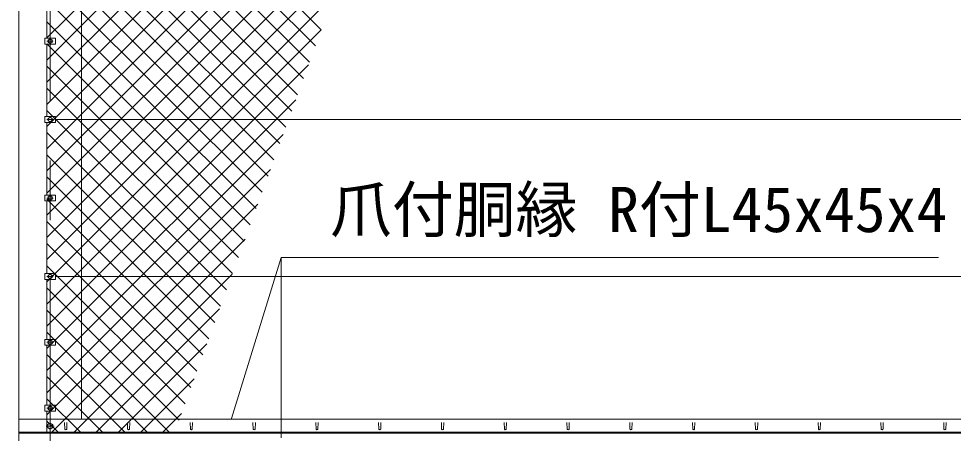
# Model space of a CAD drawing. Units: millimetres at full size; details may follow other scales. Extents: x -12600 to 12600, y -8910 to 8910.
# Drawn here: x -9497 to -6520, y 3517 to 4839 of the extents above; entities that cross this region are included whole.
import ezdxf
from ezdxf.enums import TextEntityAlignment as Align

# ---------------------------------------------------------------- set-up
doc = ezdxf.new("R2010")
doc.units = ezdxf.units.MM
doc.header["$LTSCALE"] = 30
doc.linetypes.add('USER1', pattern=[50.8, 31.75, -6.35, 6.35, -6.35])
for name, color, linetype, lineweight in [('0-0_D-STR-TXT', 7, 'Continuous', 13), ('0-2_D-BMK', 2, 'USER1', 13), ('0-3_D-STR3', 3, 'Continuous', 13), ('0-4_D-STR1', 1, 'Continuous', 18), ('0-7_D-STR2', 7, 'Continuous', 13)]:
    doc.layers.add(name, color=color, linetype=linetype, lineweight=lineweight)
doc.styles.add('ＭＳ ゴシック', font='')
doc.styles.get('ＭＳ ゴシック').set_extended_font_data('MS Gothic')

msp = doc.modelspace()

# ---------------------------------------------------------------- linework, layer by layer
at = {"layer": '0-0_D-STR-TXT'}
msp.add_line((-8661.06, 4077.58), (-8661.06, 3502.45), dxfattribs=at)
msp.add_lwpolyline([(-6567.42, 4077.58), (-8661.06, 4077.58), (-8819.5, 3564.26)], dxfattribs=at)
at = {"layer": '0-2_D-BMK'}
for p, q in [((-9397.14, -3042.65), (-9397.14, 7077.35)), ((-9407.14, 4767.35), (-9387.14, 4767.35)), ((-9407.14, 4517.35), (-9387.14, 4517.35)), ((-9407.14, 4267.35), (-9387.14, 4267.35)), ((-9407.14, 4017.35), (-9387.14, 4017.35)), ((-9407.14, 3807.35), (-9387.14, 3807.35)), ((-9407.14, 3597.35), (-9387.14, 3597.35)), ((-9384.39, 3540.35), (-9409.89, 3540.35))]:
    msp.add_line(p, q, dxfattribs=at)
at = {"layer": '0-3_D-STR3'}
for p, q in [((-9407.14, 4776.85), (-9407.14, 5007.85)), ((-9414.34, 4776.85), (-9379.94, 4776.85)), ((-9414.34, 4776.85), (-9414.34, 4757.85)), ((-9403.64, 4771.1), (-9397.14, 4774.85)), ((-9403.64, 4763.59), (-9403.64, 4771.1)), ((-9397.14, 4759.84), (-9403.64, 4763.59)), ((-9397.14, 4774.85), (-9390.64, 4771.1)), ((-9390.64, 4763.59), (-9397.14, 4759.84)), ((-9390.64, 4771.1), (-9390.64, 4763.59)), ((-9379.94, 4776.85), (-9379.94, 4757.85)), ((-9414.34, 4757.85), (-9379.94, 4757.85)), ((-9407.14, 4526.85), (-9407.14, 4757.85)), ((-9414.34, 4526.85), (-9379.94, 4526.85)), ((-9414.34, 4526.85), (-9414.34, 4507.85)), ((-9403.64, 4521.1), (-9397.14, 4524.85)), ((-9397.14, 4524.85), (-9390.64, 4521.1)), ((-9379.94, 4526.85), (-9379.94, 4507.85)), ((-9414.34, 4507.85), (-9379.94, 4507.85)), ((-9407.14, 4276.85), (-9407.14, 4507.85)), ((-9403.64, 4513.59), (-9403.64, 4521.1)), ((-9397.14, 4509.84), (-9403.64, 4513.59)), ((-9390.64, 4513.59), (-9397.14, 4509.84)), ((-9390.64, 4521.1), (-9390.64, 4513.59)), ((-9379.94, 4517.35), (-6406.64, 4517.35)), ((-9414.34, 4276.85), (-9379.94, 4276.85)), ((-9414.34, 4276.85), (-9414.34, 4257.85)), ((-9414.34, 4257.85), (-9379.94, 4257.85)), ((-9407.14, 4026.85), (-9407.14, 4257.85)), ((-9403.64, 4271.1), (-9397.14, 4274.85)), ((-9403.64, 4263.59), (-9403.64, 4271.1)), ((-9397.14, 4259.84), (-9403.64, 4263.59)), ((-9397.14, 4274.85), (-9390.64, 4271.1)), ((-9390.64, 4263.59), (-9397.14, 4259.84)), ((-9390.64, 4271.1), (-9390.64, 4263.59)), ((-9379.94, 4276.85), (-9379.94, 4257.85)), ((-9414.34, 4026.85), (-9379.94, 4026.85)), ((-9414.34, 4026.85), (-9414.34, 4007.85)), ((-9403.64, 4021.1), (-9397.14, 4024.85)), ((-9403.64, 4013.59), (-9403.64, 4021.1)), ((-9397.14, 4024.85), (-9390.64, 4021.1)), ((-9390.64, 4021.1), (-9390.64, 4013.59)), ((-9379.94, 4026.85), (-9379.94, 4007.85)), ((-9414.34, 4007.85), (-9379.94, 4007.85)), ((-9407.14, 3816.85), (-9407.14, 4007.85)), ((-9397.14, 4009.84), (-9403.64, 4013.59)), ((-9390.64, 4013.59), (-9397.14, 4009.84)), ((-9379.94, 4017.35), (-6406.64, 4017.35)), ((-9414.34, 3816.85), (-9379.94, 3816.85)), ((-9414.34, 3816.85), (-9414.34, 3797.85)), ((-9403.64, 3811.1), (-9397.14, 3814.85)), ((-9403.64, 3803.59), (-9403.64, 3811.1)), ((-9397.14, 3814.85), (-9390.64, 3811.1)), ((-9390.64, 3811.1), (-9390.64, 3803.59)), ((-9379.94, 3816.85), (-9379.94, 3797.85)), ((-9414.34, 3797.85), (-9379.94, 3797.85)), ((-9407.14, 3606.85), (-9407.14, 3797.85)), ((-9397.14, 3799.84), (-9403.64, 3803.59)), ((-9390.64, 3803.59), (-9397.14, 3799.84)), ((-9414.34, 3606.85), (-9379.94, 3606.85)), ((-9414.34, 3606.85), (-9414.34, 3587.85)), ((-9403.64, 3601.1), (-9397.14, 3604.85)), ((-9397.14, 3604.85), (-9390.64, 3601.1)), ((-9379.94, 3606.85), (-9379.94, 3587.85)), ((-9414.34, 3587.85), (-9379.94, 3587.85)), ((-9407.14, 3522.35), (-9407.14, 3587.85)), ((-9403.64, 3593.59), (-9403.64, 3601.1)), ((-9397.14, 3589.84), (-9403.64, 3593.59)), ((-9390.64, 3593.59), (-9397.14, 3589.84)), ((-9390.64, 3601.1), (-9390.64, 3593.59)), ((-9397.14, 3530.53), (-9405.64, 3535.44)), ((-9388.64, 3535.44), (-9397.14, 3530.53))]:
    msp.add_line(p, q, dxfattribs=at)
for points in [[(-9405.64, 3535.44), (-9405.64, 3545.25), (-9397.14, 3550.16)], [(-9397.14, 3550.16), (-9388.64, 3545.25), (-9388.64, 3535.44)]]:
    msp.add_lwpolyline(points, dxfattribs=at)
for centre, radius in [((-9397.14, 4767.35), 6.25), ((-9397.14, 4517.35), 6.25), ((-9397.14, 4267.35), 6.25), ((-9397.14, 4017.35), 6.25), ((-9397.14, 3807.35), 6.25), ((-9397.14, 3597.35), 6.25), ((-9397.14, 3540.35), 8.25)]:
    msp.add_circle(centre, radius, dxfattribs=at)
at = {"layer": '0-4_D-STR1'}
for p, q in [((-9297.14, 3562.35), (-9297.14, 6972.35)), ((-9497.14, 3562.35), (-4397.14, 3562.35)), ((-9350.14, 3530.47), (-9350.89, 3551.97)), ((-9344.14, 3530.47), (-9343.39, 3551.97)), ((-9150.14, 3530.47), (-9150.89, 3551.97)), ((-9144.14, 3530.47), (-9143.39, 3551.97)), ((-8950.14, 3530.47), (-8950.89, 3551.97)), ((-8944.14, 3530.47), (-8943.39, 3551.97)), ((-8750.14, 3530.47), (-8750.89, 3551.97)), ((-8744.14, 3530.47), (-8743.39, 3551.97)), ((-8550.14, 3530.47), (-8550.89, 3551.97)), ((-8544.14, 3530.47), (-8543.39, 3551.97)), ((-8350.14, 3530.47), (-8350.89, 3551.97)), ((-8344.14, 3530.47), (-8343.39, 3551.97)), ((-8150.14, 3530.47), (-8150.89, 3551.97)), ((-8144.14, 3530.47), (-8143.39, 3551.97)), ((-7950.14, 3530.47), (-7950.89, 3551.97)), ((-7944.14, 3530.47), (-7943.39, 3551.97)), ((-7750.14, 3530.47), (-7750.89, 3551.97)), ((-7744.14, 3530.47), (-7743.39, 3551.97)), ((-7550.14, 3530.47), (-7550.89, 3551.97)), ((-7544.14, 3530.47), (-7543.39, 3551.97)), ((-7350.14, 3530.47), (-7350.89, 3551.97)), ((-7344.14, 3530.47), (-7343.39, 3551.97)), ((-7150.14, 3530.47), (-7150.89, 3551.97)), ((-7144.14, 3530.47), (-7143.39, 3551.97)), ((-6950.14, 3530.47), (-6950.89, 3551.97)), ((-6944.14, 3530.47), (-6943.39, 3551.97)), ((-6750.14, 3530.47), (-6750.89, 3551.97)), ((-6744.14, 3530.47), (-6743.39, 3551.97)), ((-6550.14, 3530.47), (-6550.89, 3551.97)), ((-6544.14, 3530.47), (-6543.39, 3551.97)), ((-9497.14, 3521.35), (-4397.14, 3521.35)), ((-9497.14, 3517.35), (-4397.14, 3517.35))]:
    msp.add_line(p, q, dxfattribs=at)
msp.add_lwpolyline([(-9297.14, 7017.35), (-9497.14, 7017.35), (-9497.14, -2982.65), (-9297.14, -2982.65), (-9297.14, -1982.65)], dxfattribs=at)
for centre in [(-9347.14, 3531.72), (-9147.14, 3531.72), (-8947.14, 3531.72), (-8747.14, 3531.72), (-8547.14, 3531.72), (-8347.14, 3531.72), (-8147.14, 3531.72), (-7947.14, 3531.72), (-7747.14, 3531.72), (-7547.14, 3531.72), (-7347.14, 3531.72), (-7147.14, 3531.72), (-6947.14, 3531.72), (-6747.14, 3531.72), (-6547.14, 3531.72)]:
    msp.add_arc(centre, 3.25, 202.61986, 337.38014, dxfattribs=at)
at = {"layer": '0-7_D-STR2'}
for p, q in [((-9407.14, 4778), (-8047.91, 6137.23)), ((-9407.14, 4707.29), (-8088.38, 6026.06)), ((-9407.14, 4636.58), (-8128.84, 5914.88)), ((-9407.14, 4565.87), (-8169.31, 5803.71)), ((-9407.14, 4495.16), (-8209.77, 5692.53)), ((-8533.2, 4803.92), (-9407.14, 5677.86)), ((-8552.07, 4752.07), (-9407.14, 5607.15)), ((-9407.14, 4424.45), (-8250.23, 5581.36)), ((-8570.94, 4700.23), (-9407.14, 5536.44)), ((-9407.14, 4353.74), (-8290.7, 5470.18)), ((-8589.81, 4648.39), (-9407.14, 5465.73)), ((-8608.68, 4596.55), (-9407.14, 5395.02)), ((-9407.14, 4283.03), (-8331.16, 5359.01)), ((-8627.55, 4544.71), (-9407.14, 5324.31)), ((-8646.41, 4492.87), (-9407.14, 5253.6)), ((-9407.14, 4212.32), (-8371.63, 5247.83)), ((-8665.28, 4441.02), (-9407.14, 5182.89)), ((-9407.14, 4141.61), (-8412.09, 5136.66)), ((-8684.15, 4389.18), (-9407.14, 5112.17)), ((-8703.02, 4337.34), (-9407.14, 5041.46)), ((-9407.14, 4070.9), (-8452.56, 5025.48)), ((-8721.89, 4285.5), (-9407.14, 4970.75)), ((-9407.14, 4000.19), (-8493.02, 4914.31)), ((-8740.76, 4233.66), (-9407.14, 4900.04)), ((-8759.63, 4181.81), (-9407.14, 4829.33)), ((-9407.14, 3929.47), (-8533.49, 4803.13)), ((-8778.5, 4129.97), (-9407.14, 4758.62)), ((-9407.14, 3858.76), (-8573.95, 4691.96)), ((-8797.37, 4078.13), (-9407.14, 4687.91)), ((-8816.23, 4026.29), (-9407.14, 4617.2)), ((-9407.14, 3788.05), (-8614.41, 4580.78)), ((-8835.1, 3974.45), (-9407.14, 4546.49)), ((-8853.97, 3922.61), (-9407.14, 4475.78)), ((-9407.14, 3717.34), (-8654.88, 4469.61)), ((-8872.84, 3870.76), (-9407.14, 4405.07)), ((-9407.14, 3646.63), (-8695.34, 4358.43)), ((-8891.71, 3818.92), (-9407.14, 4334.36)), ((-8910.58, 3767.08), (-9407.14, 4263.65)), ((-9407.14, 3575.92), (-8735.81, 4247.26)), ((-8929.45, 3715.24), (-9407.14, 4192.94)), ((-8948.32, 3663.4), (-9407.14, 4122.23)), ((-9394.89, 3517.47), (-8776.27, 4136.08)), ((-8967.19, 3611.55), (-9407.14, 4051.51)), ((-9323.48, 3518.17), (-8816.74, 4024.91)), ((-8986.05, 3559.71), (-9407.14, 3980.8)), ((-9018.22, 3521.17), (-9407.14, 3910.09)), ((-9252.06, 3518.87), (-8857.2, 3913.73)), ((-9088.24, 3520.48), (-9407.14, 3839.38)), ((-9180.65, 3519.57), (-8897.67, 3802.56)), ((-9158.26, 3519.79), (-9407.14, 3768.67)), ((-9228.29, 3519.1), (-9407.14, 3697.96)), ((-9109.24, 3520.27), (-8938.13, 3691.38)), ((-9298.31, 3518.42), (-9407.14, 3627.25)), ((-9037.83, 3520.97), (-8978.59, 3580.21)), ((-9368.33, 3517.73), (-9407.14, 3556.54))]:
    msp.add_line(p, q, dxfattribs=at)

# ---------------------------------------------------------------- texts
at = {"layer": '0-0_D-STR-TXT', "style": 'ＭＳ ゴシック'}
msp.add_text('爪付胴縁 R付L45x45x4', height=144.3, dxfattribs=at).set_placement((-8505.24, 4115.33), align=Align.BOTTOM_LEFT)

doc.saveas('drawing.dxf')
